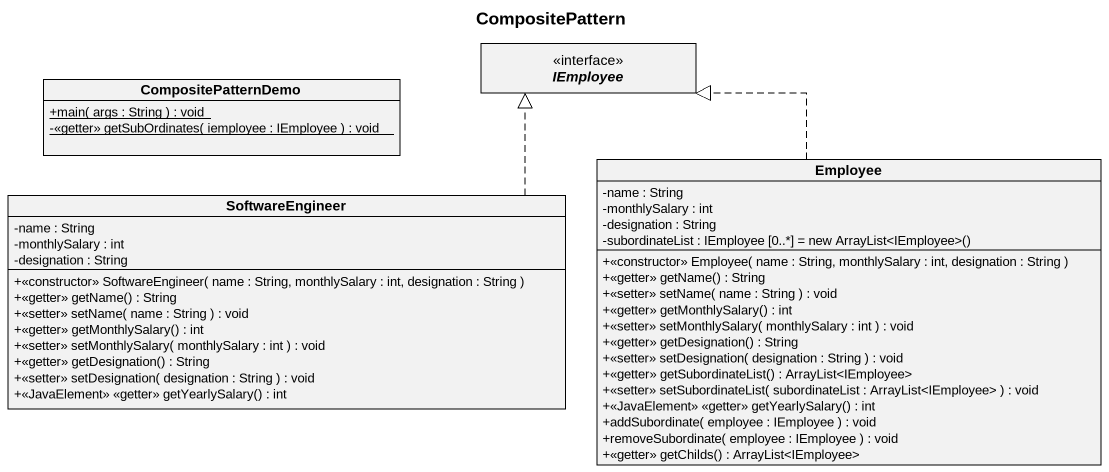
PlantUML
@startuml
title CompositePattern
hide circle
hide empty members
skinparam classAttributeIconSize 0
class CompositePatternDemo {
  {static} +main( args : String ) : void
  {static} -<<getter>> getSubOrdinates( iemployee : IEmployee ) : void
}
interface IEmployee
class SoftwareEngineer {
  -name : String
  -monthlySalary : int
  -designation : String
  +<<constructor>> SoftwareEngineer( name : String, monthlySalary : int, designation : String )
  +<<getter>> getName() : String
  +<<setter>> setName( name : String ) : void
  +<<getter>> getMonthlySalary() : int
  +<<setter>> setMonthlySalary( monthlySalary : int ) : void
  +<<getter>> getDesignation() : String
  +<<setter>> setDesignation( designation : String ) : void
  +<<JavaElement>> <<getter>> getYearlySalary() : int
}
class Employee {
  -name : String
  -monthlySalary : int
  -designation : String
  {field} -subordinateList : IEmployee [0..*] = new ArrayList<IEmployee>()
  +<<constructor>> Employee( name : String, monthlySalary : int, designation : String )
  +<<getter>> getName() : String
  +<<setter>> setName( name : String ) : void
  +<<getter>> getMonthlySalary() : int
  +<<setter>> setMonthlySalary( monthlySalary : int ) : void
  +<<getter>> getDesignation() : String
  +<<setter>> setDesignation( designation : String ) : void
  +<<getter>> getSubordinateList() : ArrayList<IEmployee>
  +<<setter>> setSubordinateList( subordinateList : ArrayList<IEmployee> ) : void
  +<<JavaElement>> <<getter>> getYearlySalary() : int
  +addSubordinate( employee : IEmployee ) : void
  +removeSubordinate( employee : IEmployee ) : void
  +<<getter>> getChilds() : ArrayList<IEmployee>
}
SoftwareEngineer .up.|> IEmployee
Employee .up.|> IEmployee
@enduml
